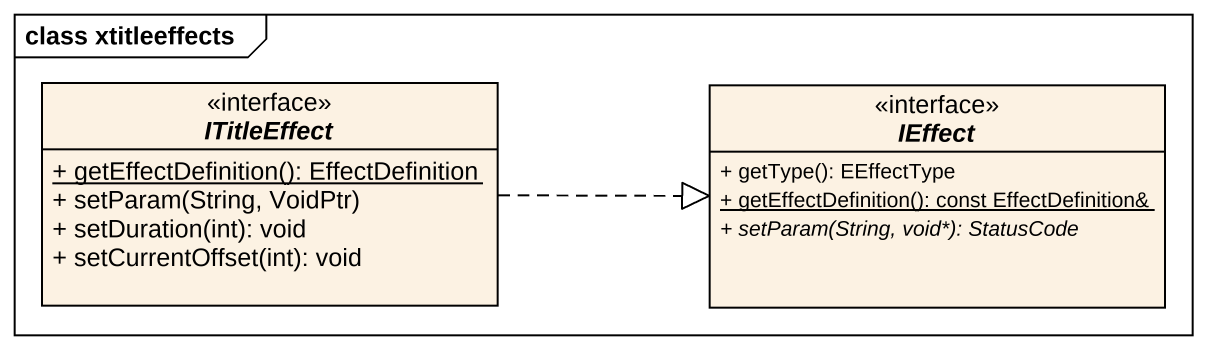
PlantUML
@startuml
mainframe class xtitleeffects
hide circle
hide empty members
skinparam classAttributeIconSize 0
interface ITitleEffect {
  {static} + getEffectDefinition(): EffectDefinition
  + setParam(String, VoidPtr)
  + setDuration(int): void
  + setCurrentOffset(int): void
}
interface IEffect {
  + getType(): EEffectType
  {static} + getEffectDefinition(): const EffectDefinition&
  {abstract} + setParam(String, void*): StatusCode
}
ITitleEffect .right.|> IEffect
@enduml
